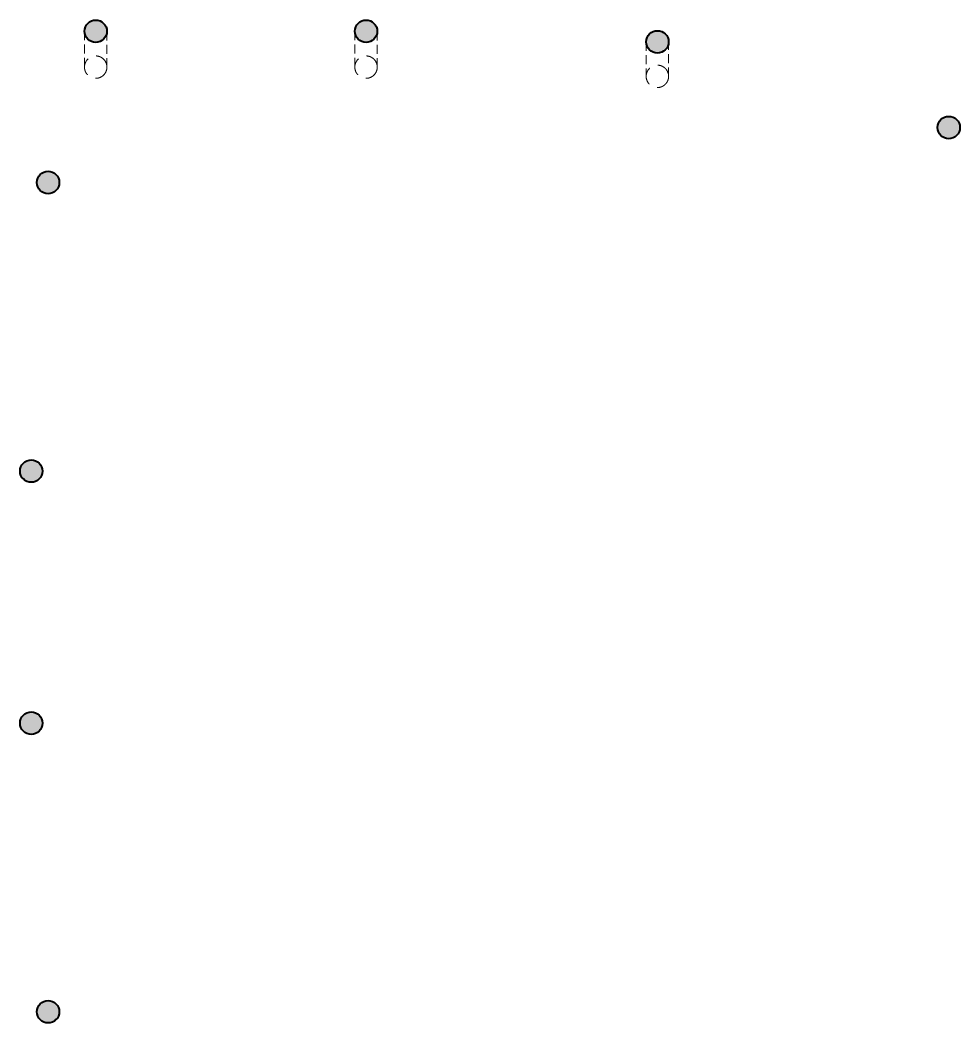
# Model space of a CAD drawing. Header units: millimetres. Extents: x 128000 to 161550, y 8500 to 44300.
import ezdxf

# ---------------------------------------------------------------- set-up
doc = ezdxf.new("R2010")
doc.units = ezdxf.units.MM
doc.linetypes.add('HIDDEN2', pattern=[4.7625, 3.175, -1.5875])
doc.layers.get('0').update_dxf_attribs({"lineweight": 20})
for name, color, linetype, lineweight in [('NDC_S-COLUMN', 4, 'Continuous', 40), ('NDC_S_HATCH COLUMN AND WALL', 251, 'Continuous', 13), ('NDC_S_HIDDEN', 8, 'HIDDEN2', 13)]:
    doc.layers.add(name, color=color, linetype=linetype, lineweight=lineweight)

# ---------------------------------------------------------------- blocks, each defined once
blk = doc.blocks.new('cottron')
at = {"layer": 'NDC_S_HATCH COLUMN AND WALL'}
h = blk.add_hatch(color=256, dxfattribs=at)
h.dxf.hatch_style = 1
h.paths.add_polyline_path([(-0.5, 0, 1), (0.5, 0, 1)])
at = {"layer": 'NDC_S-COLUMN', "ltscale": 0.005}
blk.add_circle((0, 0), 0.5, dxfattribs=at)

msp = doc.modelspace()

# ---------------------------------------------------------------- linework, layer by layer
at = {"layer": 'NDC_S_HIDDEN', "ltscale": 100}
for p, q in [((130300, 43900), (130300, 42620)), ((131100, 42620), (131100, 43894)), ((139950, 43900), (139950, 42620)), ((140750, 42620), (140750, 43894)), ((150350, 43520), (150350, 42290)), ((151150, 42290), (151150, 43514))]:
    msp.add_line(p, q, dxfattribs=at)
at = {"layer": 'NDC_S_HIDDEN', "ltscale": 200}
for centre in [(130700, 42620), (140350, 42620), (150750, 42290)]:
    msp.add_circle(centre, 400, dxfattribs=at)

# ---------------------------------------------------------------- block references
at = {"xscale": 800, "yscale": 800, "zscale": 800}
for p in [(130700, 43900), (140350, 43900), (150750, 43520), (161150, 40463), (129000, 38500), (128400, 28200), (128400, 19200), (129000, 8900)]:
    msp.add_blockref('cottron', p, dxfattribs=at)

doc.saveas('drawing.dxf')
